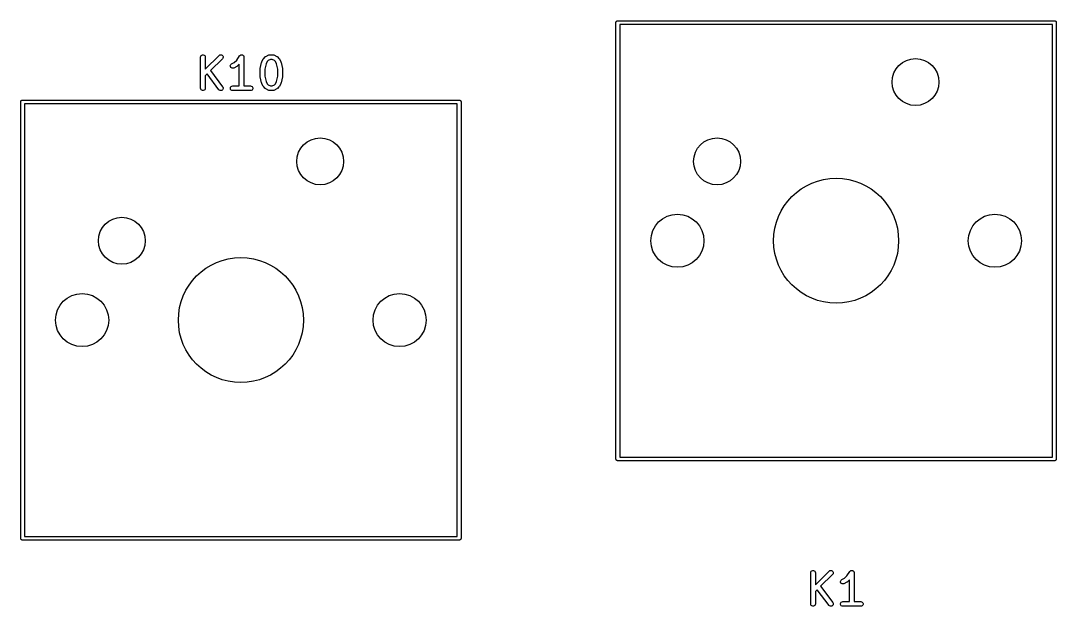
# Model space of a CAD drawing. Extents: x 10 to 287, y -200 to -10.
# Drawn here: x 172.28 to 205.42, y -73.17 to -54.42 of the extents above; entities that cross this region are included whole.
import ezdxf

# ---------------------------------------------------------------- set-up
doc = ezdxf.new("R2010")
doc.units = 0
doc.header["$MEASUREMENT"] = 0
doc.layers.add('BLACK', color=7, linetype='CONTINUOUS')

msp = doc.modelspace()

# ---------------------------------------------------------------- linework, layer by layer
at = {"layer": 'BLACK', "linetype": 'CONTINUOUS'}
for p, q in [((191.329, -54.4724), (191.331, -54.4674)), ((191.329, -54.4778), (191.329, -54.4724)), ((191.329, -68.4582), (191.329, -54.4778)), ((191.331, -54.4674), (191.332, -54.4622)), ((191.332, -54.4622), (191.334, -54.4576)), ((191.334, -54.4576), (191.336, -54.4525)), ((191.336, -54.4525), (191.34, -54.4484)), ((191.34, -54.4484), (191.342, -54.4438)), ((191.342, -54.4438), (191.346, -54.4404)), ((191.346, -54.4404), (191.35, -54.4363)), ((191.35, -54.4363), (191.354, -54.4337)), ((191.354, -54.4337), (191.359, -54.4302)), ((191.359, -54.4302), (191.364, -54.4284)), ((191.364, -54.4284), (191.368, -54.4257)), ((191.368, -54.4257), (191.373, -54.4248)), ((191.373, -54.4248), (191.378, -54.423)), ((191.378, -54.423), (191.384, -54.423)), ((191.384, -54.423), (191.384, -54.423)), ((191.384, -54.423), (205.364, -54.423)), ((191.449, -54.543), (191.449, -68.393)), ((205.299, -54.543), (191.449, -54.543)), ((205.299, -68.393), (205.299, -54.543)), ((205.364, -54.423), (205.37, -54.423)), ((205.364, -54.423), (205.364, -54.423)), ((205.37, -54.423), (205.375, -54.4248)), ((205.375, -54.4248), (205.38, -54.4257)), ((205.38, -54.4257), (205.384, -54.4284)), ((205.384, -54.4284), (205.389, -54.4302)), ((205.389, -54.4302), (205.394, -54.4337)), ((205.394, -54.4337), (205.398, -54.4363)), ((205.398, -54.4363), (205.402, -54.4404)), ((205.402, -54.4404), (205.406, -54.4438)), ((205.406, -54.4438), (205.408, -54.4485)), ((205.408, -54.4485), (205.412, -54.4525)), ((205.412, -54.4525), (205.414, -54.4575)), ((205.414, -54.4575), (205.416, -54.4622)), ((205.416, -54.4622), (205.417, -54.4674)), ((205.417, -54.4674), (205.419, -54.4724)), ((205.419, -54.4724), (205.419, -54.4777)), ((205.419, -54.4777), (205.419, -54.4778)), ((205.419, -54.4778), (205.419, -68.4582)), ((178.035, -55.5864), (178.039, -55.5607)), ((178.035, -56.5864), (178.035, -55.5864)), ((178.039, -55.5607), (178.052, -55.5382)), ((178.052, -55.5382), (178.072, -55.5214)), ((178.072, -55.5214), (178.097, -55.5125)), ((178.097, -55.5125), (178.123, -55.5125)), ((178.123, -55.5125), (178.147, -55.5214)), ((178.147, -55.5214), (178.167, -55.5382)), ((178.167, -55.5382), (178.18, -55.5607)), ((178.18, -55.5607), (178.185, -55.5864)), ((178.185, -55.9767), (178.628, -55.5333)), ((178.185, -55.5864), (178.185, -55.9767)), ((178.734, -55.6394), (178.352, -56.022)), ((178.628, -55.5333), (178.649, -55.5184)), ((178.649, -55.5184), (178.675, -55.5117)), ((178.675, -55.5117), (178.701, -55.5139)), ((178.701, -55.5139), (178.724, -55.5249)), ((178.724, -55.5249), (178.743, -55.5434)), ((178.749, -55.6181), (178.734, -55.6394)), ((178.743, -55.5434), (178.754, -55.567)), ((178.756, -55.5929), (178.749, -55.6181)), ((178.754, -55.567), (178.756, -55.5929)), ((179.194, -55.6815), (179.285, -55.5448)), ((179.285, -55.5448), (179.288, -55.5418)), ((179.288, -55.5418), (179.29, -55.5382)), ((179.29, -55.5382), (179.297, -55.5324)), ((179.297, -55.5324), (179.303, -55.5259)), ((179.303, -55.5259), (179.307, -55.5241)), ((179.307, -55.5241), (179.31, -55.5214)), ((179.31, -55.5214), (179.319, -55.5184)), ((179.319, -55.5184), (179.327, -55.5144)), ((179.327, -55.5144), (179.331, -55.5139)), ((179.331, -55.5139), (179.335, -55.5125)), ((179.335, -55.5125), (179.344, -55.5125)), ((179.344, -55.5125), (179.353, -55.5115)), ((179.353, -55.5115), (179.357, -55.5125)), ((179.357, -55.5125), (179.361, -55.5125)), ((179.361, -55.5125), (179.369, -55.5156)), ((179.369, -55.5156), (179.378, -55.5177)), ((179.378, -55.5177), (179.381, -55.52)), ((179.381, -55.52), (179.385, -55.5214)), ((179.385, -55.5214), (179.392, -55.5272)), ((179.392, -55.5272), (179.4, -55.5321)), ((179.4, -55.5321), (179.402, -55.5355)), ((179.402, -55.5355), (179.405, -55.5382)), ((179.405, -55.5382), (179.41, -55.5459)), ((179.41, -55.5459), (179.415, -55.5531)), ((179.415, -55.5531), (179.416, -55.5571)), ((179.416, -55.5571), (179.418, -55.5607)), ((179.418, -55.5607), (179.42, -55.5695)), ((179.42, -55.5695), (179.422, -55.5781)), ((179.422, -55.5781), (179.422, -55.5823)), ((179.422, -55.5823), (179.423, -55.5864)), ((179.423, -55.5864), (179.423, -56.5114)), ((179.995, -55.7433), (180.043, -55.6481)), ((180.043, -55.6481), (180.05, -55.6384)), ((180.05, -55.6384), (180.057, -55.6286)), ((180.057, -55.6286), (180.104, -55.581)), ((180.104, -55.581), (180.114, -55.5741)), ((180.114, -55.5741), (180.124, -55.5669)), ((180.124, -55.5669), (180.219, -55.5193)), ((180.27, -55.6614), (180.202, -55.6956)), ((180.219, -55.5193), (180.223, -55.5181)), ((180.223, -55.5181), (180.227, -55.5159)), ((180.227, -55.5159), (180.236, -55.5144)), ((180.236, -55.5144), (180.244, -55.5119)), ((180.244, -55.5119), (180.248, -55.5121)), ((180.248, -55.5121), (180.253, -55.5114)), ((180.253, -55.5114), (180.348, -55.5114)), ((180.33, -55.6614), (180.27, -55.6614)), ((180.399, -55.6956), (180.33, -55.6614)), ((180.348, -55.5114), (180.352, -55.5121)), ((180.352, -55.5121), (180.356, -55.5119)), ((180.356, -55.5119), (180.365, -55.5144)), ((180.365, -55.5144), (180.373, -55.5159)), ((180.373, -55.5159), (180.377, -55.5181)), ((180.377, -55.5181), (180.381, -55.5193)), ((180.381, -55.5193), (180.477, -55.5669)), ((180.477, -55.5669), (180.486, -55.5741)), ((180.486, -55.5741), (180.496, -55.581)), ((180.496, -55.581), (180.544, -55.6286)), ((180.544, -55.6286), (180.551, -55.6384)), ((180.551, -55.6384), (180.558, -55.6481)), ((180.558, -55.6481), (180.605, -55.7433)), ((178.987, -55.8676), (178.993, -55.8423)), ((178.99, -55.8935), (178.987, -55.8676)), ((179.002, -55.9168), (178.99, -55.8935)), ((178.993, -55.8423), (179.008, -55.8205)), ((179.021, -55.9347), (179.002, -55.9168)), ((179.008, -55.8205), (179.029, -55.805)), ((179.045, -55.945), (179.021, -55.9347)), ((179.029, -55.805), (179.113, -55.7628)), ((179.071, -55.9466), (179.045, -55.945)), ((179.096, -55.9392), (179.071, -55.9466)), ((179.191, -55.8916), (179.096, -55.9392)), ((179.113, -55.7628), (179.194, -55.6815)), ((179.201, -55.8844), (179.191, -55.8916)), ((179.21, -55.8775), (179.201, -55.8844)), ((179.273, -55.8151), (179.21, -55.8775)), ((179.273, -56.5114), (179.273, -55.8151)), ((179.939, -55.9673), (179.941, -55.9583)), ((179.939, -56.2054), (179.939, -55.9673)), ((179.941, -55.9583), (179.942, -55.9491)), ((179.942, -55.9491), (179.989, -55.7587)), ((179.989, -55.7587), (179.993, -55.7512)), ((179.993, -55.7512), (179.995, -55.7433)), ((180.133, -55.803), (180.089, -55.9766)), ((180.089, -55.9766), (180.089, -56.1962)), ((180.171, -55.726), (180.133, -55.803)), ((180.202, -55.6956), (180.171, -55.726)), ((180.429, -55.726), (180.399, -55.6956)), ((180.468, -55.803), (180.429, -55.726)), ((180.511, -55.9766), (180.468, -55.803)), ((180.511, -56.1962), (180.511, -55.9766)), ((180.605, -55.7433), (180.608, -55.7512)), ((180.608, -55.7512), (180.611, -55.7587)), ((180.611, -55.7587), (180.659, -55.9491)), ((180.659, -55.9491), (180.659, -55.9583)), ((180.659, -55.9583), (180.661, -55.9673)), ((180.661, -55.9673), (180.661, -56.2054)), ((178.244, -56.1291), (178.185, -56.1889)), ((178.185, -56.1889), (178.185, -56.5864)), ((178.621, -56.6314), (178.244, -56.1291)), ((178.352, -56.022), (178.741, -56.5414)), ((179.941, -56.2145), (179.939, -56.2054)), ((179.942, -56.2236), (179.941, -56.2145)), ((179.989, -56.4141), (179.942, -56.2236)), ((180.089, -56.1962), (180.133, -56.3697)), ((180.468, -56.3697), (180.511, -56.1962)), ((180.659, -56.2236), (180.611, -56.4141)), ((180.661, -56.2054), (180.659, -56.2145)), ((180.659, -56.2145), (180.659, -56.2236)), ((178.039, -56.612), (178.035, -56.5864)), ((178.052, -56.6346), (178.039, -56.612)), ((178.072, -56.6513), (178.052, -56.6346)), ((178.097, -56.6602), (178.072, -56.6513)), ((178.123, -56.6602), (178.097, -56.6602)), ((178.147, -56.6513), (178.123, -56.6602)), ((178.167, -56.6346), (178.147, -56.6513)), ((178.18, -56.612), (178.167, -56.6346)), ((178.185, -56.5864), (178.18, -56.612)), ((178.64, -56.6492), (178.621, -56.6314)), ((178.664, -56.6594), (178.64, -56.6492)), ((178.69, -56.6608), (178.664, -56.6594)), ((178.715, -56.6533), (178.69, -56.6608)), ((178.736, -56.6377), (178.715, -56.6533)), ((178.75, -56.6158), (178.736, -56.6377)), ((178.741, -56.5414), (178.753, -56.5646)), ((178.756, -56.5905), (178.75, -56.6158)), ((178.753, -56.5646), (178.756, -56.5905)), ((178.988, -56.5734), (178.997, -56.5489)), ((178.988, -56.5994), (178.988, -56.5734)), ((178.997, -56.6239), (178.988, -56.5994)), ((178.997, -56.5489), (179.014, -56.5289)), ((179.014, -56.6438), (178.997, -56.6239)), ((179.014, -56.5289), (179.036, -56.5159)), ((179.036, -56.6569), (179.014, -56.6438)), ((179.036, -56.5159), (179.062, -56.5114)), ((179.062, -56.6614), (179.036, -56.6569)), ((179.062, -56.5114), (179.273, -56.5114)), ((179.634, -56.6614), (179.062, -56.6614)), ((179.423, -56.5114), (179.634, -56.5114)), ((179.634, -56.5114), (179.659, -56.5159)), ((179.659, -56.6569), (179.634, -56.6614)), ((179.659, -56.5159), (179.682, -56.5289)), ((179.682, -56.6438), (179.659, -56.6569)), ((179.682, -56.5289), (179.698, -56.5489)), ((179.698, -56.6239), (179.682, -56.6438)), ((179.698, -56.5489), (179.707, -56.5734)), ((179.707, -56.5994), (179.698, -56.6239)), ((179.707, -56.5734), (179.707, -56.5994)), ((179.993, -56.4216), (179.989, -56.4141)), ((179.995, -56.4294), (179.993, -56.4216)), ((180.043, -56.5247), (179.995, -56.4294)), ((180.05, -56.5343), (180.043, -56.5247)), ((180.057, -56.5442), (180.05, -56.5343)), ((180.104, -56.5918), (180.057, -56.5442)), ((180.114, -56.5987), (180.104, -56.5918)), ((180.124, -56.6058), (180.114, -56.5987)), ((180.219, -56.6535), (180.124, -56.6058)), ((180.133, -56.3697), (180.171, -56.4467)), ((180.171, -56.4467), (180.202, -56.4771)), ((180.202, -56.4771), (180.27, -56.5114)), ((180.223, -56.6547), (180.219, -56.6535)), ((180.227, -56.6569), (180.223, -56.6547)), ((180.236, -56.6584), (180.227, -56.6569)), ((180.244, -56.6609), (180.236, -56.6584)), ((180.248, -56.6606), (180.244, -56.6609)), ((180.253, -56.6614), (180.248, -56.6606)), ((180.348, -56.6614), (180.253, -56.6614)), ((180.27, -56.5114), (180.33, -56.5114)), ((180.33, -56.5114), (180.399, -56.4771)), ((180.352, -56.6606), (180.348, -56.6614)), ((180.356, -56.6609), (180.352, -56.6606)), ((180.365, -56.6584), (180.356, -56.6609)), ((180.373, -56.6569), (180.365, -56.6584)), ((180.377, -56.6547), (180.373, -56.6569)), ((180.381, -56.6535), (180.377, -56.6547)), ((180.477, -56.6058), (180.381, -56.6535)), ((180.399, -56.4771), (180.429, -56.4467)), ((180.429, -56.4467), (180.468, -56.3697)), ((180.486, -56.5987), (180.477, -56.6058)), ((180.496, -56.5918), (180.486, -56.5987)), ((180.544, -56.5442), (180.496, -56.5918)), ((180.551, -56.5343), (180.544, -56.5442)), ((180.558, -56.5247), (180.551, -56.5343)), ((180.605, -56.4294), (180.558, -56.5247)), ((180.608, -56.4216), (180.605, -56.4294)), ((180.611, -56.4141), (180.608, -56.4216)), ((172.282, -57.0022), (172.284, -56.9976)), ((172.284, -56.9976), (172.286, -56.9925)), ((172.286, -56.9925), (172.29, -56.9884)), ((172.29, -56.9884), (172.292, -56.9838)), ((172.292, -56.9838), (172.296, -56.9804)), ((172.296, -56.9804), (172.3, -56.9763)), ((172.3, -56.9763), (172.304, -56.9737)), ((172.304, -56.9737), (172.309, -56.9702)), ((172.309, -56.9702), (172.314, -56.9684)), ((172.314, -56.9684), (172.318, -56.9657)), ((172.318, -56.9657), (172.323, -56.9648)), ((172.323, -56.9648), (172.328, -56.963)), ((172.328, -56.963), (172.334, -56.963)), ((172.334, -56.963), (172.334, -56.963)), ((172.334, -56.963), (186.314, -56.963)), ((186.314, -56.963), (186.32, -56.963)), ((186.314, -56.963), (186.314, -56.963)), ((186.32, -56.963), (186.325, -56.9648)), ((186.325, -56.9648), (186.33, -56.9657)), ((186.33, -56.9657), (186.334, -56.9684)), ((186.334, -56.9684), (186.339, -56.9702)), ((186.339, -56.9702), (186.344, -56.9737)), ((186.344, -56.9737), (186.348, -56.9763)), ((186.348, -56.9763), (186.352, -56.9804)), ((186.352, -56.9804), (186.356, -56.9838)), ((186.356, -56.9838), (186.358, -56.9885)), ((186.358, -56.9885), (186.362, -56.9925)), ((186.362, -56.9925), (186.364, -56.9975)), ((186.364, -56.9975), (186.366, -57.0022)), ((172.279, -57.0124), (172.281, -57.0074)), ((172.279, -57.0178), (172.279, -57.0124)), ((172.279, -70.9982), (172.279, -57.0178)), ((172.281, -57.0074), (172.282, -57.0022)), ((172.399, -57.083), (172.399, -70.933)), ((186.249, -57.083), (172.399, -57.083)), ((186.249, -70.933), (186.249, -57.083)), ((186.366, -57.0022), (186.367, -57.0074)), ((186.367, -57.0074), (186.369, -57.0124)), ((186.369, -57.0124), (186.369, -57.0177)), ((186.369, -57.0177), (186.369, -57.0178)), ((186.369, -57.0178), (186.369, -70.9982)), ((191.329, -68.4583), (191.329, -68.4582)), ((191.329, -68.4636), (191.329, -68.4583)), ((191.331, -68.4686), (191.329, -68.4636)), ((191.332, -68.4738), (191.331, -68.4686)), ((191.334, -68.4785), (191.332, -68.4738)), ((191.336, -68.4835), (191.334, -68.4785)), ((191.34, -68.4875), (191.336, -68.4835)), ((191.342, -68.4922), (191.34, -68.4875)), ((191.346, -68.4956), (191.342, -68.4922)), ((191.35, -68.4997), (191.346, -68.4956)), ((191.354, -68.5023), (191.35, -68.4997)), ((191.359, -68.5058), (191.354, -68.5023)), ((191.364, -68.5076), (191.359, -68.5058)), ((191.368, -68.5103), (191.364, -68.5076)), ((191.373, -68.5112), (191.368, -68.5103)), ((191.378, -68.513), (191.373, -68.5112)), ((191.384, -68.513), (191.378, -68.513)), ((205.364, -68.513), (191.384, -68.513)), ((191.384, -68.513), (191.384, -68.513)), ((191.449, -68.393), (205.299, -68.393)), ((205.37, -68.513), (205.364, -68.513)), ((205.364, -68.513), (205.364, -68.513)), ((205.375, -68.5112), (205.37, -68.513)), ((205.38, -68.5103), (205.375, -68.5112)), ((205.384, -68.5076), (205.38, -68.5103)), ((205.389, -68.5058), (205.384, -68.5076)), ((205.394, -68.5023), (205.389, -68.5058)), ((205.398, -68.4997), (205.394, -68.5023)), ((205.402, -68.4956), (205.398, -68.4997)), ((205.406, -68.4922), (205.402, -68.4956)), ((205.408, -68.4875), (205.406, -68.4922)), ((205.412, -68.4835), (205.408, -68.4875)), ((205.414, -68.4785), (205.412, -68.4835)), ((205.416, -68.4738), (205.414, -68.4785)), ((205.417, -68.4686), (205.416, -68.4738)), ((205.419, -68.4636), (205.417, -68.4686)), ((205.419, -68.4582), (205.419, -68.4583)), ((205.419, -68.4583), (205.419, -68.4636)), ((172.279, -70.9983), (172.279, -70.9982)), ((172.279, -71.0036), (172.279, -70.9983)), ((172.281, -71.0086), (172.279, -71.0036)), ((172.282, -71.0138), (172.281, -71.0086)), ((172.284, -71.0185), (172.282, -71.0138)), ((172.286, -71.0235), (172.284, -71.0185)), ((172.29, -71.0275), (172.286, -71.0235)), ((172.292, -71.0322), (172.29, -71.0275)), ((172.296, -71.0356), (172.292, -71.0322)), ((172.3, -71.0397), (172.296, -71.0356)), ((172.304, -71.0423), (172.3, -71.0397)), ((172.309, -71.0458), (172.304, -71.0423)), ((172.314, -71.0476), (172.309, -71.0458)), ((172.318, -71.0503), (172.314, -71.0476)), ((172.323, -71.0512), (172.318, -71.0503)), ((172.328, -71.053), (172.323, -71.0512)), ((172.334, -71.053), (172.328, -71.053)), ((186.314, -71.053), (172.334, -71.053)), ((172.334, -71.053), (172.334, -71.053)), ((172.399, -70.933), (186.249, -70.933)), ((186.32, -71.053), (186.314, -71.053)), ((186.314, -71.053), (186.314, -71.053)), ((186.325, -71.0512), (186.32, -71.053)), ((186.33, -71.0503), (186.325, -71.0512)), ((186.334, -71.0476), (186.33, -71.0503)), ((186.339, -71.0458), (186.334, -71.0476)), ((186.344, -71.0423), (186.339, -71.0458)), ((186.348, -71.0397), (186.344, -71.0423)), ((186.352, -71.0356), (186.348, -71.0397)), ((186.356, -71.0322), (186.352, -71.0356)), ((186.358, -71.0275), (186.356, -71.0322)), ((186.362, -71.0235), (186.358, -71.0275)), ((186.364, -71.0185), (186.362, -71.0235)), ((186.366, -71.0138), (186.364, -71.0185)), ((186.367, -71.0086), (186.366, -71.0138)), ((186.369, -71.0036), (186.367, -71.0086)), ((186.369, -70.9982), (186.369, -70.9983)), ((186.369, -70.9983), (186.369, -71.0036)), ((197.561, -72.0964), (197.565, -72.0707)), ((197.561, -73.0964), (197.561, -72.0964)), ((197.565, -72.0707), (197.578, -72.0482)), ((197.578, -72.0482), (197.598, -72.0314)), ((197.598, -72.0314), (197.623, -72.0225)), ((197.623, -72.0225), (197.649, -72.0225)), ((197.649, -72.0225), (197.673, -72.0314)), ((197.673, -72.0314), (197.693, -72.0482)), ((197.693, -72.0482), (197.706, -72.0707)), ((197.706, -72.0707), (197.711, -72.0964)), ((197.711, -72.4867), (198.154, -72.0433)), ((197.711, -72.0964), (197.711, -72.4867)), ((198.26, -72.1494), (197.878, -72.532)), ((198.154, -72.0433), (198.176, -72.0284)), ((198.176, -72.0284), (198.201, -72.0217)), ((198.201, -72.0217), (198.227, -72.0239)), ((198.227, -72.0239), (198.25, -72.0349)), ((198.25, -72.0349), (198.269, -72.0534)), ((198.275, -72.1281), (198.26, -72.1494)), ((198.269, -72.0534), (198.28, -72.077)), ((198.282, -72.1029), (198.275, -72.1281)), ((198.28, -72.077), (198.282, -72.1029)), ((198.639, -72.2728), (198.72, -72.1915)), ((198.72, -72.1915), (198.812, -72.0548)), ((198.812, -72.0548), (198.814, -72.0518)), ((198.814, -72.0518), (198.817, -72.0482)), ((198.817, -72.0482), (198.823, -72.0424)), ((198.823, -72.0424), (198.83, -72.0359)), ((198.83, -72.0359), (198.833, -72.0341)), ((198.833, -72.0341), (198.837, -72.0314)), ((198.837, -72.0314), (198.845, -72.0284)), ((198.845, -72.0284), (198.853, -72.0244)), ((198.853, -72.0244), (198.857, -72.0239)), ((198.857, -72.0239), (198.861, -72.0225)), ((198.861, -72.0225), (198.87, -72.0225)), ((198.87, -72.0225), (198.879, -72.0215)), ((198.879, -72.0215), (198.883, -72.0225)), ((198.883, -72.0225), (198.887, -72.0225)), ((198.887, -72.0225), (198.895, -72.0256)), ((198.895, -72.0256), (198.904, -72.0277)), ((198.904, -72.0277), (198.908, -72.03)), ((198.908, -72.03), (198.911, -72.0314)), ((198.911, -72.0314), (198.918, -72.0372)), ((198.918, -72.0372), (198.926, -72.0421)), ((198.926, -72.0421), (198.928, -72.0455)), ((198.928, -72.0455), (198.931, -72.0482)), ((198.931, -72.0482), (198.936, -72.0559)), ((198.936, -72.0559), (198.941, -72.0631)), ((198.941, -72.0631), (198.942, -72.0671)), ((198.942, -72.0671), (198.944, -72.0707)), ((198.944, -72.0707), (198.946, -72.0795)), ((198.946, -72.0795), (198.949, -72.0881)), ((198.949, -72.0881), (198.948, -72.0923)), ((198.948, -72.0923), (198.949, -72.0964)), ((198.949, -72.0964), (198.949, -73.0214)), ((197.878, -72.532), (198.267, -73.0514)), ((198.513, -72.3776), (198.519, -72.3523)), ((198.516, -72.4035), (198.513, -72.3776)), ((198.528, -72.4268), (198.516, -72.4035)), ((198.519, -72.3523), (198.534, -72.3305)), ((198.547, -72.4447), (198.528, -72.4268)), ((198.534, -72.3305), (198.555, -72.315)), ((198.571, -72.455), (198.547, -72.4447)), ((198.555, -72.315), (198.639, -72.2728)), ((198.597, -72.4566), (198.571, -72.455)), ((198.622, -72.4492), (198.597, -72.4566)), ((198.717, -72.4016), (198.622, -72.4492)), ((198.727, -72.3944), (198.717, -72.4016)), ((198.737, -72.3875), (198.727, -72.3944)), ((198.799, -72.3251), (198.737, -72.3875)), ((198.799, -73.0214), (198.799, -72.3251)), ((197.771, -72.6391), (197.711, -72.6989)), ((197.711, -72.6989), (197.711, -73.0964)), ((198.147, -73.1414), (197.771, -72.6391)), ((197.565, -73.122), (197.561, -73.0964)), ((197.578, -73.1446), (197.565, -73.122)), ((197.598, -73.1613), (197.578, -73.1446)), ((197.623, -73.1702), (197.598, -73.1613)), ((197.649, -73.1702), (197.623, -73.1702)), ((197.673, -73.1613), (197.649, -73.1702)), ((197.693, -73.1446), (197.673, -73.1613)), ((197.706, -73.122), (197.693, -73.1446)), ((197.711, -73.0964), (197.706, -73.122)), ((198.166, -73.1592), (198.147, -73.1414)), ((198.19, -73.1694), (198.166, -73.1592)), ((198.216, -73.1708), (198.19, -73.1694)), ((198.241, -73.1633), (198.216, -73.1708)), ((198.262, -73.1477), (198.241, -73.1633)), ((198.276, -73.1258), (198.262, -73.1477)), ((198.267, -73.0514), (198.279, -73.0746)), ((198.282, -73.1005), (198.276, -73.1258)), ((198.279, -73.0746), (198.282, -73.1005)), ((198.514, -73.0834), (198.523, -73.0589)), ((198.514, -73.1094), (198.514, -73.0834)), ((198.523, -73.1339), (198.514, -73.1094)), ((198.523, -73.0589), (198.54, -73.0389)), ((198.54, -73.1538), (198.523, -73.1339)), ((198.54, -73.0389), (198.563, -73.0259)), ((198.563, -73.1669), (198.54, -73.1538)), ((198.563, -73.0259), (198.588, -73.0214)), ((198.588, -73.1714), (198.563, -73.1669)), ((198.588, -73.0214), (198.799, -73.0214)), ((199.16, -73.1714), (198.588, -73.1714)), ((198.949, -73.0214), (199.16, -73.0214)), ((199.16, -73.0214), (199.185, -73.0259)), ((199.185, -73.1669), (199.16, -73.1714)), ((199.185, -73.0259), (199.208, -73.0389)), ((199.208, -73.1538), (199.185, -73.1669)), ((199.208, -73.0389), (199.225, -73.0589)), ((199.225, -73.1339), (199.208, -73.1538)), ((199.225, -73.0589), (199.234, -73.0834)), ((199.234, -73.1094), (199.225, -73.1339)), ((199.234, -73.0834), (199.234, -73.1094))]:
    msp.add_line(p, q, dxfattribs=at)
at = {"layer": 'BLACK'}
for centre, radius in [((200.914, -56.388), 0.75), ((181.864, -58.928), 0.75), ((194.564, -58.928), 0.75), ((198.374, -61.468), 2), ((193.294, -61.468), 0.85), ((203.454, -61.468), 0.85), ((175.514, -61.468), 0.75), ((179.324, -64.008), 2), ((174.244, -64.008), 0.85), ((184.404, -64.008), 0.85)]:
    msp.add_circle(centre, radius, dxfattribs=at)

doc.saveas('drawing.dxf')
